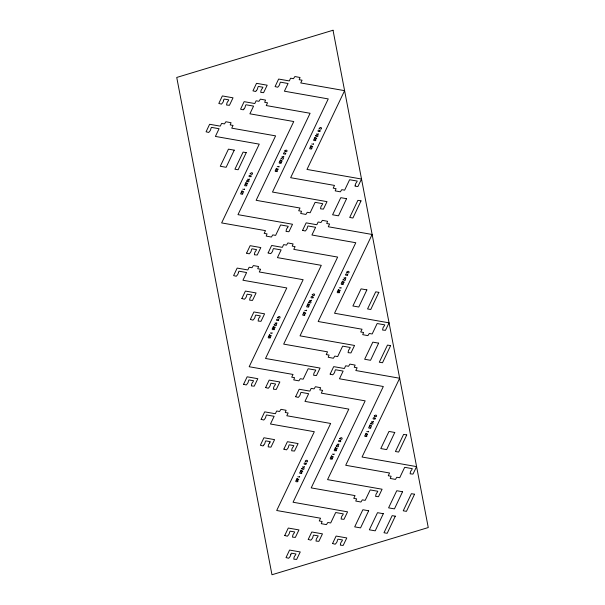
<?xml version="1.0" encoding="UTF-8"?>
<svg xmlns="http://www.w3.org/2000/svg" width="605" height="605" viewBox="0 0 605 605"><rect width="100%" height="100%" fill="white"/><g stroke="black" fill="none" stroke-linecap="round" stroke-linejoin="round"><path stroke-width="0.91" d="M223.608 100.248L224.183 99.046L228.758 99.848L228.183 101.058A5.521 4.197 -25.2 0 0 226.724 104.128L226.588 105.028L229.431 105.308L233.031 97.821L222.353 95.938L218.806 103.47L221.453 104.121L222.141 103.326A5.521 4.197 -25.2 0 0 223.6 100.248M243.906 109.044L243.225 109.845L240.571 109.187L244.125 101.663L254.803 103.538L256.112 100.801L258.97 101.3L260.377 99.137L265.55 100.105L264.688 102.305L267.546 102.812L266.238 105.55L310.093 113.271L272.484 192.05L327.018 201.646L323.418 209.126L320.574 208.846L320.703 207.954A5.521 4.197 -25.2 0 1 322.17 204.883L322.745 203.673L315.114 202.335L310.131 212.779L307.264 212.279L305.896 214.442L300.685 213.474L301.547 211.274L298.688 210.767L299.997 208.029L256.142 200.315L293.75 121.529L249.895 113.816L253.571 106.109L245.948 104.763L245.373 105.973A5.521 4.197 -25.2 0 1 243.898 109.044M256.301 90.705L255.612 91.506L252.966 90.848L256.512 83.324L267.191 85.199L263.591 92.686L260.747 92.406L260.876 91.506A5.521 4.197 -25.2 0 1 262.343 88.436L262.918 87.233L258.343 86.424L257.768 87.627A5.521 4.197 -25.2 0 1 256.293 90.697M241.236 192.322L241.909 190.908M245.199 184.018L245.872 182.604M242.537 194.288L242.945 193.434L242.363 193.207A0.9 0.681 -25.2 0 1 241.561 194.145A0.9 0.681 -25.2 0 1 240.684 193.524A0.9 0.681 -25.2 0 1 241.72 192.708M246.507 185.977L246.916 185.13L246.326 184.896A0.9 0.681 -25.2 0 1 245.532 185.841A0.9 0.681 -25.2 0 1 244.654 185.213A0.9 0.681 -25.2 0 1 245.69 184.404M250.871 176.841L251.279 175.987L250.689 175.76A0.9 0.681 -25.2 0 1 249.895 176.698A0.9 0.681 -25.2 0 1 249.018 176.078A0.9 0.681 -25.2 0 1 250.054 175.261M275.736 169.718L276.409 168.303M279.699 161.406L280.372 159.992M277.037 171.676L277.445 170.822L276.863 170.595A0.9 0.681 -25.2 0 1 276.062 171.54A0.9 0.681 -25.2 0 1 275.184 170.912A0.9 0.681 -25.2 0 1 276.228 170.103M281.007 163.373L281.416 162.518L280.826 162.291A0.9 0.681 -25.2 0 1 280.032 163.229A0.9 0.681 -25.2 0 1 279.155 162.609A0.9 0.681 -25.2 0 1 280.191 161.792M285.371 154.23L285.779 153.375L285.189 153.148A0.9 0.681 -25.2 0 1 284.395 154.086A0.9 0.681 -25.2 0 1 283.518 153.466A0.9 0.681 -25.2 0 1 284.554 152.649M238.408 272.394L238.983 271.191L246.613 272.53L242.93 280.236L286.785 287.95L249.177 366.736L293.032 374.45L291.723 377.187L294.582 377.694L293.72 379.895L298.893 380.863L300.307 378.7L303.166 379.199L308.149 368.755L315.78 370.094L315.205 371.296A5.521 4.197 -25.2 0 0 313.745 374.374L313.609 375.266L316.453 375.546L320.053 368.067L265.519 358.47L303.135 279.691L259.28 271.97L260.589 269.233L257.722 268.733L258.592 266.525L253.374 265.557L252.005 267.72L249.147 267.221L247.838 269.959L237.16 268.083L233.613 275.608L236.26 276.266L236.941 275.464A5.521 4.197 -25.2 0 0 238.4 272.394M310.236 147.106L310.909 145.692M314.199 138.795L314.88 137.38M311.545 149.064L311.946 148.21L311.363 147.983A0.9 0.681 -25.2 0 1 310.569 148.928A0.9 0.681 -25.2 0 1 309.684 148.301A0.9 0.681 -25.2 0 1 310.728 147.491M315.507 140.761L315.916 139.906L315.334 139.679M319.871 131.618L320.279 130.763L319.697 130.536A0.9 0.681 -25.2 0 1 318.895 131.482A0.9 0.681 -25.2 0 1 318.018 130.854A0.9 0.681 -25.2 0 1 319.054 130.045M287.662 227.488L288.237 226.285L280.614 224.947L275.623 235.39L272.764 234.891L271.395 237.054L266.185 236.086L267.047 233.878L264.188 233.379L265.497 230.641L221.634 222.92L259.25 144.141L215.395 136.428L219.071 128.721L211.448 127.375L210.873 128.578A5.521 4.197 -25.2 0 1 209.398 131.648L208.725 132.457L206.071 131.799L209.617 124.275L220.296 126.15L221.604 123.412L224.47 123.912L225.877 121.749L231.049 122.717L230.187 124.917L233.046 125.424L231.738 128.162L275.593 135.875L237.984 214.662L292.517 224.251L288.918 231.738L286.067 231.458L286.195 230.565A5.521 4.197 -25.2 0 1 287.67 227.495M268.771 336.138L269.444 334.724M272.734 327.827L273.415 326.413M270.08 338.097L270.488 337.242L269.898 337.015M274.042 329.793L274.451 328.938L273.868 328.712M278.406 320.65L278.814 319.795L278.232 319.569M355.203 185.342L355.075 186.242L357.918 186.521L361.518 179.035L306.985 169.438L344.6 90.659L300.745 82.946L302.054 80.2L299.188 79.701L300.05 77.501L294.877 76.525L293.47 78.695L290.612 78.189L289.303 80.926L278.625 79.051L275.078 86.583L277.725 87.233L278.406 86.432A5.521 4.197 -25.2 0 0 279.865 83.361L280.448 82.159L288.078 83.498L284.395 91.204L328.25 98.918L290.642 177.704L334.497 185.417L333.189 188.155L336.047 188.662L335.185 190.862L340.358 191.83L341.764 189.667L344.631 190.174L349.614 179.723L357.245 181.069L356.67 182.271A5.521 4.197 -25.2 0 0 355.211 185.342M303.271 313.526L303.944 312.112M307.242 305.215L307.915 303.801M304.58 315.485L304.988 314.638L304.398 314.403M308.542 307.181L308.951 306.327L308.368 306.1M312.906 298.038L313.314 297.184L312.732 296.957M263.697 445.144L263.016 445.945L260.369 445.257L263.916 437.763L274.594 439.638L270.957 447.155L268.181 446.861L268.272 445.945A5.521 4.197 -25.2 0 1 269.747 442.875M337.772 290.914L338.445 289.5M341.742 282.603L342.415 281.189M339.08 292.88L339.488 292.026L338.898 291.799M343.043 284.569L343.451 283.715L342.869 283.488A0.9 0.681 -25.2 0 1 342.067 284.426A0.9 0.681 -25.2 0 1 341.19 283.805A0.9 0.681 -25.2 0 1 342.233 282.989M347.406 275.434L347.815 274.579L347.232 274.345M269.739 442.875L270.314 441.673L265.739 440.863L265.164 442.073A5.521 4.197 -25.2 0 1 263.689 445.144M296.299 479.909L296.979 478.495M300.269 471.598L300.942 470.183M297.607 481.867L298.015 481.02L297.433 480.786M301.57 473.564L301.978 472.709L301.396 472.482M305.933 464.421L306.342 463.566L305.759 463.339M330.799 457.297L331.479 455.883M334.769 448.986L335.442 447.571M332.107 459.263L332.516 458.408L331.933 458.182M336.077 450.952L336.486 450.097L335.896 449.87M340.441 441.809L340.849 440.962L340.26 440.727M290.816 554.377L291.391 553.174L295.966 553.983L295.391 555.186A5.521 4.197 -25.2 0 0 293.932 558.256L293.796 559.156L296.639 559.436L300.246 551.949L289.568 550.066L286.021 557.598L288.668 558.249L289.349 557.455A5.521 4.197 -25.2 0 0 290.808 554.377M365.307 434.685L365.98 433.271M369.269 426.381L369.942 424.967M366.607 436.651L367.016 435.797L366.433 435.57M370.578 428.34L370.986 427.485L370.396 427.259M374.941 419.205L375.35 418.35L374.76 418.123M316.498 133.985L318.359 134.318A2.057 1.558 -25.2 0 1 318.268 133.728M311.734 143.96L313.602 144.285A2.057 1.558 -25.2 0 1 313.511 143.695M281.998 156.597L283.858 156.922A2.057 1.558 -25.2 0 1 283.768 156.34M277.234 166.564L279.102 166.897A2.057 1.558 -25.2 0 1 279.003 166.307M247.498 179.209L249.358 179.534A2.057 1.558 -25.2 0 1 249.268 178.944M242.734 189.176L244.601 189.509A2.057 1.558 -25.2 0 1 244.503 188.919M344.033 277.801L345.901 278.126A2.057 1.558 -25.2 0 1 345.803 277.536M339.276 287.768L341.137 288.093A2.057 1.558 -25.2 0 1 341.046 287.504M309.533 300.405L311.393 300.738A2.057 1.558 -25.2 0 1 311.303 300.148M304.776 310.38L306.637 310.705A2.057 1.558 -25.2 0 1 306.546 310.115M275.033 323.017L276.893 323.35A2.057 1.558 -25.2 0 1 276.803 322.76M270.276 332.992L272.137 333.317A2.057 1.558 -25.2 0 1 272.046 332.727M371.568 421.572L373.429 421.897A2.057 1.558 -25.2 0 1 373.338 421.307M366.804 431.539L368.672 431.864A2.057 1.558 -25.2 0 1 368.574 431.282M337.061 444.183L338.929 444.509A2.057 1.558 -25.2 0 1 338.838 443.919M332.304 454.151L334.164 454.476A2.057 1.558 -25.2 0 1 334.073 453.886M302.56 466.788L304.428 467.12A2.057 1.558 -25.2 0 1 304.33 466.531M297.804 476.763L299.664 477.088A2.057 1.558 -25.2 0 1 299.573 476.498M316.392 137.993C317.451 138.689 315.409 139.324 315.492 138.084A1.8 1.369 -25.2 0 0 315.092 137.426M312.43 146.304C313.443 146.932 311.56 147.718 311.552 146.44M281.892 160.605C282.928 161.285 280.97 161.958 281.015 160.741M277.929 168.916C278.958 169.612 276.977 170.247 277.045 169.052M247.392 183.217C248.436 184.011 246.318 184.464 246.492 183.307M243.429 191.52C244.443 192.231 242.484 192.859 242.544 191.664M343.935 281.809C344.971 282.452 342.997 283.216 343.035 281.892M339.965 290.113C340.993 290.74 339.095 291.527 339.087 290.249M309.435 304.413C310.441 305.192 308.406 305.691 308.535 304.504M305.464 312.724C306.493 313.458 304.474 314.04 304.565 312.815M274.935 327.025C275.956 327.691 274.035 328.424 274.035 327.116M270.964 335.336C271.993 335.994 270.064 336.735 270.064 335.42M371.462 425.58L371.334 426.404L370.585 425.716M367.5 433.883L367.364 434.715L366.615 434.027M336.962 448.192C338.006 448.963 335.919 449.462 336.062 448.275M333 456.495C334.036 457.161 332.054 457.879 332.1 456.586M302.462 470.796C303.483 471.469 301.547 472.195 301.562 470.887M298.492 479.107C299.535 479.856 297.486 480.408 297.592 479.198M340.305 440.72A0.9 0.681 -25.2 0 1 339.465 441.673A0.9 0.681 -25.2 0 1 338.581 441.045A0.9 0.681 -25.2 0 1 339.624 440.236M331.691 455.928A1.8 1.369 -25.2 0 1 332.016 456.601M331.979 458.166A0.9 0.681 -25.2 0 1 331.132 459.119A0.9 0.681 -25.2 0 1 330.254 458.499A0.9 0.681 -25.2 0 1 331.29 457.683M335.662 447.617A1.8 1.369 -25.2 0 1 335.979 448.297M335.941 449.855A0.9 0.681 -25.2 0 1 335.102 450.808A0.9 0.681 -25.2 0 1 334.217 450.188A0.9 0.681 -25.2 0 1 335.261 449.371M312.777 296.949A0.9 0.681 -25.2 0 1 311.93 297.902A0.9 0.681 -25.2 0 1 311.053 297.274A0.9 0.681 -25.2 0 1 312.089 296.465M304.164 312.157A1.8 1.369 -25.2 0 1 304.481 312.83M304.444 314.396A0.9 0.681 -25.2 0 1 303.604 315.349A0.9 0.681 -25.2 0 1 302.727 314.721A0.9 0.681 -25.2 0 1 303.763 313.912M308.126 303.846A1.8 1.369 -25.2 0 1 308.452 304.527M308.414 306.085A0.9 0.681 -25.2 0 1 307.567 307.037A0.9 0.681 -25.2 0 1 306.69 306.417A0.9 0.681 -25.2 0 1 307.726 305.601M276.629 168.349A1.8 1.369 -25.2 0 1 276.946 169.022M280.591 160.038A1.8 1.369 -25.2 0 1 280.909 160.711M305.805 463.332A0.9 0.681 -25.2 0 1 304.958 464.285A0.9 0.681 -25.2 0 1 304.081 463.657A0.9 0.681 -25.2 0 1 305.124 462.848M297.191 478.54A1.8 1.369 -25.2 0 1 297.509 479.213M297.471 480.778A0.9 0.681 -25.2 0 1 296.632 481.731A0.9 0.681 -25.2 0 1 295.754 481.104A0.9 0.681 -25.2 0 1 296.79 480.294M301.161 470.229A1.8 1.369 -25.2 0 1 301.479 470.909M301.441 472.467A0.9 0.681 -25.2 0 1 300.594 473.42A0.9 0.681 -25.2 0 1 299.717 472.8A0.9 0.681 -25.2 0 1 300.761 471.983M374.805 418.108A0.9 0.681 -25.2 0 1 373.966 419.061A0.9 0.681 -25.2 0 1 373.088 418.441A0.9 0.681 -25.2 0 1 374.124 417.624M366.191 433.316A1.8 1.369 -25.2 0 1 366.517 433.997M366.479 435.555A0.9 0.681 -25.2 0 1 365.632 436.507A0.9 0.681 -25.2 0 1 364.755 435.887A0.9 0.681 -25.2 0 1 365.798 435.071M370.162 425.012A1.8 1.369 -25.2 0 1 370.479 425.686M370.441 427.251A0.9 0.681 -25.2 0 1 369.602 428.204A0.9 0.681 -25.2 0 1 368.725 427.576A0.9 0.681 -25.2 0 1 369.761 426.767M278.27 319.553A0.9 0.681 -25.2 0 1 277.43 320.506A0.9 0.681 -25.2 0 1 276.553 319.886A0.9 0.681 -25.2 0 1 277.589 319.069M269.664 334.769A1.8 1.369 -25.2 0 1 269.981 335.442M269.943 337.008A0.9 0.681 -25.2 0 1 269.104 337.961A0.9 0.681 -25.2 0 1 268.219 337.333A0.9 0.681 -25.2 0 1 269.263 336.524M273.626 326.458A1.8 1.369 -25.2 0 1 273.944 327.131M273.906 328.696A0.9 0.681 -25.2 0 1 273.067 329.649A0.9 0.681 -25.2 0 1 272.19 329.029A0.9 0.681 -25.2 0 1 273.226 328.212M347.278 274.337A0.9 0.681 -25.2 0 1 346.431 275.29A0.9 0.681 -25.2 0 1 345.553 274.662A0.9 0.681 -25.2 0 1 346.597 273.853M338.664 289.545A1.8 1.369 -25.2 0 1 338.981 290.219M338.944 291.784A0.9 0.681 -25.2 0 1 338.104 292.737A0.9 0.681 -25.2 0 1 337.227 292.117A0.9 0.681 -25.2 0 1 338.263 291.3M342.634 281.234A1.8 1.369 -25.2 0 1 342.952 281.915M242.121 190.953A1.8 1.369 -25.2 0 1 242.446 191.634M246.091 182.649A1.8 1.369 -25.2 0 1 246.409 183.323M311.129 145.737A1.8 1.369 -25.2 0 1 311.446 146.41M315.371 139.664A0.9 0.681 -25.2 0 1 314.532 140.617A0.9 0.681 -25.2 0 1 313.655 139.997A0.9 0.681 -25.2 0 1 314.691 139.18M246.606 181.084C249.782 183.981 249.804 177.976 246.606 181.084M250.175 173.605C253.434 176.478 253.283 170.512 250.175 173.575M274.141 324.893C277.642 327.766 276.946 321.709 274.148 324.862M281.106 158.472C284.471 161.353 284.093 155.334 281.106 158.442M277.71 317.413C281.151 320.31 280.607 314.214 277.71 317.413M284.675 150.993C287.882 153.867 287.851 147.93 284.675 150.97M301.676 468.663C304.822 471.575 304.905 465.563 301.676 468.663M308.641 302.281C312.24 305.162 311.325 299.044 308.641 302.281M305.245 461.184C308.845 464.065 307.93 457.947 305.245 461.184M315.606 135.86C319.153 138.719 318.366 132.714 315.613 135.807M312.21 294.801C315.53 297.705 315.265 291.633 312.21 294.801M319.175 128.381C322.722 131.24 321.943 125.227 319.183 128.328M336.176 446.051C339.526 448.948 339.178 442.89 336.176 446.051M343.148 279.669C346.589 282.543 346.03 276.53 343.148 279.646M339.745 438.572C343.171 441.446 342.68 435.411 339.745 438.549M346.718 272.19C350.076 275.078 349.705 269.059 346.718 272.167M370.676 423.439C374.192 426.306 373.482 420.263 370.676 423.417M374.245 415.968C377.338 418.841 377.55 412.95 374.253 415.915M241.864 298.522L244.473 299.248L245.191 298.446A5.521 4.197 -25.2 0 0 246.651 295.369L247.233 294.166L251.809 294.975L251.234 296.178A5.521 4.197 -25.2 0 0 249.774 299.248L249.638 300.148L252.482 300.428L256.089 292.941L245.411 291.065L241.871 298.492M246.598 253.147L249.207 253.866L249.925 253.064A5.521 4.197 -25.2 0 0 251.385 249.994L251.967 248.791L256.543 249.593L255.968 250.795A5.521 4.197 -25.2 0 0 254.508 253.873L254.372 254.766L257.216 255.045L260.815 247.566L250.145 245.683L246.606 253.109M243.596 384.273L246.205 384.992L246.923 384.198A5.521 4.197 -25.2 0 0 248.39 381.12L248.965 379.917L253.548 380.726L252.973 381.929A5.521 4.197 -25.2 0 0 251.514 384.999L251.377 385.899L254.221 386.179L257.821 378.692L247.143 376.809L243.603 384.243M250.372 319.417L252.981 320.143L253.699 319.342A5.521 4.197 -25.2 0 0 255.159 316.271L255.741 315.061L260.316 315.87L259.742 317.073A5.521 4.197 -25.2 0 0 258.282 320.143L258.146 321.043L260.989 321.323L264.589 313.836L253.918 311.961L250.379 319.387M268.113 252.935L270.722 253.654L271.441 252.852A5.521 4.197 -25.2 0 0 272.9 249.782L273.483 248.579L281.113 249.918L277.43 257.624L321.285 265.338L283.677 344.124L327.532 351.838L326.224 354.575L329.082 355.082L328.22 357.283L333.393 358.251L334.807 356.088L337.666 356.595L342.649 346.143L350.28 347.489L349.705 348.692A5.521 4.197 -25.2 0 0 348.246 351.762L348.109 352.662L350.953 352.942L354.56 345.455L300.027 335.858L337.635 257.08L293.78 249.366L295.089 246.621L292.23 246.122L293.092 243.921L287.882 242.945L286.505 245.116L283.647 244.609L282.338 247.347L271.66 245.471L268.113 252.935M261.141 419.318L263.75 420.036L264.468 419.235A5.521 4.197 -25.2 0 0 265.928 416.164L266.51 414.962L274.141 416.3L270.458 424.007L314.32 431.72L276.704 510.507L320.559 518.22L319.251 520.958L322.117 521.465L321.247 523.665L326.428 524.633L327.834 522.47L330.693 522.977L335.684 512.526L343.307 513.872L342.732 515.074A5.521 4.197 -25.2 0 0 341.273 518.145L341.137 519.045L343.98 519.324L347.588 511.838L293.054 502.241L330.663 423.462L286.808 415.748L288.116 413.003L285.257 412.504L286.12 410.303L280.947 409.328L279.533 411.498L276.674 410.992L275.366 413.729L264.688 411.854L261.141 419.318M265.633 387.548L268.242 388.274L268.968 387.472A5.521 4.197 -25.2 0 0 270.427 384.402L271.01 383.192L275.585 384.001L275.01 385.204A5.521 4.197 -25.2 0 0 273.551 388.274L273.415 389.174L276.258 389.454L279.858 381.967L269.18 380.091L265.633 387.548M302.613 230.323L305.223 231.042L305.941 230.248A5.521 4.197 -25.2 0 0 307.401 227.17L307.983 225.968L315.613 227.306L311.93 235.012L355.785 242.734L318.177 321.512L362.032 329.226L360.724 331.971L363.582 332.47L362.72 334.671L367.893 335.639L369.307 333.476L372.166 333.983L377.157 323.531L384.78 324.877L384.205 326.08A5.521 4.197 -25.2 0 0 382.746 329.15L382.61 330.05L385.453 330.33L389.06 322.843L334.527 313.246L372.135 234.468L328.281 226.754L329.589 224.009L326.73 223.51L327.592 221.309L322.382 220.333L321.005 222.504L318.147 221.997L316.838 224.742L306.16 222.859L302.629 230.255M283.874 449.16L286.483 449.878L287.201 449.076A5.521 4.197 -25.2 0 0 288.661 446.006L289.243 444.804L293.818 445.605L293.243 446.808A5.521 4.197 -25.2 0 0 291.784 449.886L291.648 450.778L294.499 451.058L298.099 443.571L287.42 441.695L283.889 449.091M295.641 396.706L298.25 397.424L298.976 396.63A5.521 4.197 -25.2 0 0 300.435 393.552L301.018 392.35L308.641 393.689L304.965 401.395L348.82 409.116L311.204 487.895L355.059 495.608L353.751 498.354L356.617 498.853L355.755 501.053L360.928 502.021L362.334 499.859L365.193 500.365L370.184 489.914L377.807 491.26L377.233 492.462A5.521 4.197 -25.2 0 0 375.773 495.533L375.637 496.433L378.488 496.713L382.088 489.226L327.555 479.629L365.163 400.85L321.308 393.137L322.616 390.391L319.758 389.892L320.642 387.714L315.447 386.724L314.04 388.886L311.174 388.38L309.866 391.125L299.188 389.242L295.641 396.706M284.736 535.508L287.345 536.227L288.063 535.425A5.521 4.197 -25.2 0 0 289.523 532.355L290.105 531.152L294.68 531.954L294.106 533.156A5.521 4.197 -25.2 0 0 292.646 536.234L292.51 537.127L295.353 537.406L298.961 529.919L288.282 528.044L284.736 535.508M308.24 539.441L310.849 540.159L311.567 539.365A5.521 4.197 -25.2 0 0 313.027 536.287L313.609 535.085L318.185 535.886L317.61 537.096A5.521 4.197 -25.2 0 0 316.15 540.167L316.014 541.067L318.858 541.346L322.465 533.86L311.787 531.976L308.255 539.373M330.149 374.094L332.758 374.82L333.476 374.019A5.521 4.197 -25.2 0 0 334.936 370.941L335.518 369.738L343.141 371.084L339.465 378.791L383.32 386.504L345.712 465.283L389.567 472.997L388.259 475.742L391.117 476.241L390.255 478.442L395.428 479.417L396.835 477.247L399.693 477.753L404.685 467.31L412.308 468.648L411.74 469.851A5.521 4.197 -25.2 0 0 410.281 472.921L410.145 473.821L412.988 474.101L416.588 466.614L362.055 457.025L399.663 378.238L355.808 370.525L357.116 367.787L354.258 367.28L355.143 365.11L349.947 364.112L348.541 366.275L345.674 365.775L344.366 368.513L333.695 366.63L330.149 374.094M332.568 543.517L335.17 544.243L335.896 543.441A5.521 4.197 -25.2 0 0 337.356 540.371L337.938 539.161L342.513 539.97L341.938 541.173A5.521 4.197 -25.2 0 0 340.479 544.243L340.343 545.143L343.186 545.423L346.786 537.936L336.108 536.06L332.568 543.517M234.248 150.161L226.149 167.298L220.273 166.269L228.448 149.14L234.248 150.161M246.227 152.634L238.128 169.771L234.921 169.211L243.097 152.082L246.227 152.634M346.574 198.682L338.475 215.826L332.599 214.79L340.774 197.669L346.574 198.682M361.019 200.883L352.919 218.019L349.713 217.46L357.888 200.331L361.019 200.883M366.872 289.886L358.773 307.022L352.897 305.994L361.079 288.865L366.872 289.886M378.851 292.359L370.752 309.503L367.553 308.936L375.728 291.814L378.851 292.359M378.624 343.148L370.525 360.293L364.656 359.257L372.831 342.135L378.624 343.148M390.611 345.629L382.511 362.766L379.305 362.206L387.48 345.077L390.611 345.629M394.762 432.462L386.663 449.598L380.795 448.57L388.97 431.441L394.762 432.462M368.664 510.756L360.557 527.893L354.689 526.864L362.864 509.735L368.664 510.756M406.742 434.935L398.642 452.079L395.443 451.511L403.618 434.382L406.742 434.935M383.313 513.698L375.213 530.842L369.337 529.806L377.512 512.677L383.313 513.698M402.552 491.744L394.452 508.888L388.584 507.852L396.759 490.723L402.552 491.744M395.292 516.178L387.192 533.315L383.986 532.748L392.161 515.626L395.292 516.178M414.538 494.224L406.439 511.361L403.233 510.794L411.408 493.672L414.538 494.224M333.03 30.25L176.743 77.448L271.97 574.75L428.257 527.552L333.03 30.25"/></g></svg>
